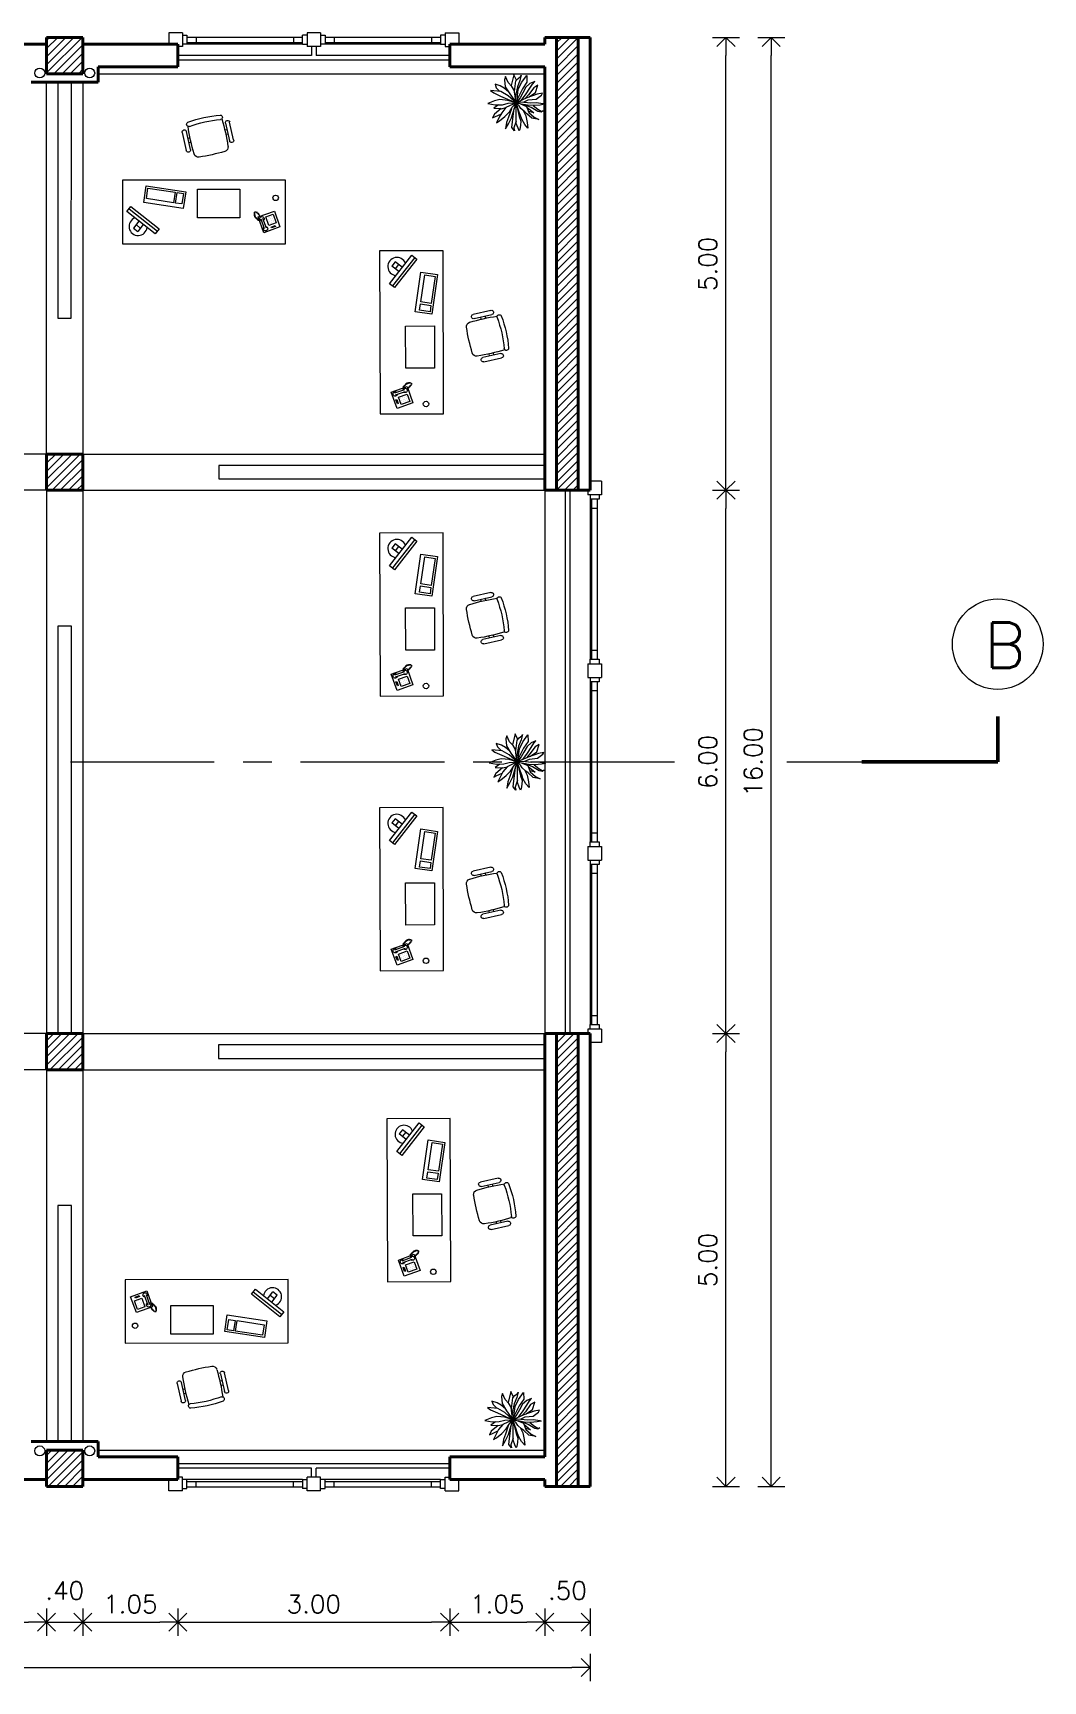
# Model space of a CAD drawing. Extents: x 952 to 1351, y -109 to 188.
# Drawn here: x 1179.48 to 1190.63, y 111 to 129.2 of the extents above; entities that cross this region are included whole.
import ezdxf

# ---------------------------------------------------------------- set-up
doc = ezdxf.new("R2010")
doc.units = 0
doc.header["$LTSCALE"] = 0.5
doc.linetypes.add('CENTER', pattern=[50.8, 31.75, -6.35, 6.35, -6.35])
doc.layers.get('0').update_dxf_attribs({"linetype": 'CONTINUOUS'})
doc.layers.get('Defpoints').update_dxf_attribs({"linetype": 'CONTINUOUS'})
for name, color, linetype, lineweight in [('Acotaciones', 9, 'CONTINUOUS', 9), ('Carpintería', 55, 'CONTINUOUS', 20), ('Detalles .05', 243, 'CONTINUOUS', 5), ('Detalles 01', 8, 'CONTINUOUS', 9), ('Equipamiento movil', 33, 'CONTINUOUS', 9), ('Muros corte', 7, 'CONTINUOUS', 40), ('Punta 02', 11, 'CONTINUOUS', 20), ('Punta 05', 52, 'CONTINUOUS', 50), ('Tratamiento pisos', 251, 'CONTINUOUS', 9), ('Vidrios', 147, 'CONTINUOUS', 13)]:
    doc.layers.add(name, color=color, linetype=linetype, lineweight=lineweight)
doc.styles.add('Texto 2 mm', font='simplex.shx', dxfattribs={"height": 0.2})
doc.styles.add('Texto 5 mm', font='simplex.shx', dxfattribs={"height": 0.5})
doc.dimstyles.new('Primera línea', dxfattribs={"dimscale": 0, "dimtxt": 0.2, "dimasz": 0.2, "dimexe": 0.15, "dimexo": 0, "dimgap": 0.1, "dimtad": 1, "dimzin": 4, "dimdsep": 46, "dimtxsty": 'Texto 2 mm', "dimblk": 'OPEN90', "dimcen": 2.5, "dimclrd": 256, "dimclre": 256, "dimclrt": 256, "dimadec": 0, "dimazin": 0, "dimtfac": 1, "dimtmove": 2, "dimatfit": 3, "dimldrblk": 'OPEN90', "dimfxl": 1, "dimtolj": 1, "dimtzin": 0, "dimlwd": -1, "dimlwe": -1, "dimarcsym": 0})
doc.dimstyles.new('Segunda línea', dxfattribs={"dimscale": 0, "dimtxt": 0.2, "dimasz": 0.2, "dimexe": 0.15, "dimexo": 0.5, "dimgap": 0.1, "dimtad": 1, "dimzin": 4, "dimdsep": 46, "dimtxsty": 'Texto 2 mm', "dimblk": 'OPEN90', "dimcen": 2.5, "dimclrd": 256, "dimclre": 256, "dimclrt": 256, "dimadec": 0, "dimazin": 0, "dimtfac": 1, "dimtmove": 2, "dimatfit": 3, "dimldrblk": 'OPEN90', "dimfxl": 1, "dimtolj": 1, "dimtzin": 0, "dimlwd": -1, "dimlwe": -1, "dimarcsym": 0})
pattern_1 = [(45, (127.78651, 46.86609), (-0.0449012806, 0.0449012806), [])]

# ---------------------------------------------------------------- blocks, each defined once
blk = doc.blocks.new('_Open90')
at = {"color": 0, "linetype": 'ByBlock', "lineweight": -2}
for p, q in [((0, 0), (-1, 0)), ((-0.5, 0.5), (0, 0)), ((0, 0), (-0.5, -0.5))]:
    blk.add_line(p, q, dxfattribs=at)
blk = doc.blocks.new('*D131')
at = {"layer": 'Acotaciones', "transparency": 16777216}
for p, q in [((1186.982, 118.146), (1187.282, 118.146)), ((1187.132, 113.346), (1187.132, 117.946)), ((1186.982, 113.146), (1187.282, 113.146))]:
    blk.add_line(p, q, dxfattribs=at)
at = {"layer": 'Defpoints', "color": 0, "transparency": 16777216}
for p in [(1186.982, 118.146), (1187.132, 118.146), (1186.982, 113.146)]:
    blk.add_point(p, dxfattribs=at)
at = {"layer": 'Acotaciones', "transparency": 16777216, "xscale": 0.2, "yscale": 0.2, "zscale": 0.2}
for p, rotation in [((1187.132, 118.146), 90), ((1187.132, 113.146), 270)]:
    blk.add_blockref('_Open90', p, dxfattribs=dict(at, rotation=rotation))
at = {"layer": 'Acotaciones', "transparency": 16777216, "insert": (1186.932, 115.646), "char_height": 0.2, "attachment_point": 5, "rotation": 90, "style": 'Texto 2 mm'}
blk.add_mtext('\\A1;5.00', dxfattribs=at)
blk = doc.blocks.new('*D132')
at = {"layer": 'Acotaciones', "transparency": 16777216}
for p, q in [((1186.982, 124.146), (1187.282, 124.146)), ((1187.132, 118.346), (1187.132, 123.946)), ((1186.982, 118.146), (1187.282, 118.146))]:
    blk.add_line(p, q, dxfattribs=at)
at = {"layer": 'Defpoints', "color": 0, "transparency": 16777216}
for p in [(1186.982, 124.146), (1187.132, 124.146), (1186.982, 118.146)]:
    blk.add_point(p, dxfattribs=at)
at = {"layer": 'Acotaciones', "transparency": 16777216, "xscale": 0.2, "yscale": 0.2, "zscale": 0.2}
for p, rotation in [((1187.132, 124.146), 90), ((1187.132, 118.146), 270)]:
    blk.add_blockref('_Open90', p, dxfattribs=dict(at, rotation=rotation))
at = {"layer": 'Acotaciones', "transparency": 16777216, "insert": (1186.932, 121.146), "char_height": 0.2, "attachment_point": 5, "rotation": 90, "style": 'Texto 2 mm'}
blk.add_mtext('\\A1;6.00', dxfattribs=at)
blk = doc.blocks.new('*D133')
at = {"layer": 'Acotaciones', "transparency": 16777216}
for p, q in [((1186.982, 129.146), (1187.282, 129.146)), ((1187.132, 124.346), (1187.132, 128.946)), ((1186.982, 124.146), (1187.282, 124.146))]:
    blk.add_line(p, q, dxfattribs=at)
at = {"layer": 'Defpoints', "color": 0, "transparency": 16777216}
for p in [(1186.982, 129.146), (1187.132, 129.146), (1186.982, 124.146)]:
    blk.add_point(p, dxfattribs=at)
at = {"layer": 'Acotaciones', "transparency": 16777216, "xscale": 0.2, "yscale": 0.2, "zscale": 0.2}
for p, rotation in [((1187.132, 129.146), 90), ((1187.132, 124.146), 270)]:
    blk.add_blockref('_Open90', p, dxfattribs=dict(at, rotation=rotation))
at = {"layer": 'Acotaciones', "transparency": 16777216, "insert": (1186.932, 126.646), "char_height": 0.2, "attachment_point": 5, "rotation": 90, "style": 'Texto 2 mm'}
blk.add_mtext('\\A1;5.00', dxfattribs=at)
blk = doc.blocks.new('*D134')
at = {"layer": 'Acotaciones', "transparency": 16777216}
for p, q in [((1187.482, 129.146), (1187.782, 129.146)), ((1187.632, 113.346), (1187.632, 128.946)), ((1187.482, 113.146), (1187.782, 113.146))]:
    blk.add_line(p, q, dxfattribs=at)
at = {"layer": 'Defpoints', "color": 0, "transparency": 16777216}
for p in [(1186.982, 129.146), (1187.632, 129.146), (1186.982, 113.146)]:
    blk.add_point(p, dxfattribs=at)
at = {"layer": 'Acotaciones', "transparency": 16777216, "xscale": 0.2, "yscale": 0.2, "zscale": 0.2}
for p, rotation in [((1187.632, 129.146), 90), ((1187.632, 113.146), 270)]:
    blk.add_blockref('_Open90', p, dxfattribs=dict(at, rotation=rotation))
at = {"layer": 'Acotaciones', "transparency": 16777216, "insert": (1187.432, 121.146), "char_height": 0.2, "attachment_point": 5, "rotation": 90, "style": 'Texto 2 mm'}
blk.add_mtext('\\A1;16.00', dxfattribs=at)
blk = doc.blocks.new('*D169')
at = {"layer": 'Acotaciones', "transparency": 16777216}
for p, q in [((1178.532, 111.796), (1178.532, 111.496)), ((1179.632, 111.796), (1179.632, 111.496)), ((1178.732, 111.646), (1179.432, 111.646))]:
    blk.add_line(p, q, dxfattribs=at)
at = {"layer": 'Defpoints', "color": 0, "transparency": 16777216}
for p in [(1178.532, 111.796), (1179.632, 111.796), (1179.632, 111.646)]:
    blk.add_point(p, dxfattribs=at)
at = {"layer": 'Acotaciones', "transparency": 16777216, "xscale": 0.2, "yscale": 0.2, "zscale": 0.2, "rotation": 180}
blk.add_blockref('_Open90', (1178.532, 111.646), dxfattribs=at)
at = {"layer": 'Acotaciones', "transparency": 16777216, "xscale": 0.2, "yscale": 0.2, "zscale": 0.2}
blk.add_blockref('_Open90', (1179.632, 111.646), dxfattribs=at)
at = {"layer": 'Acotaciones', "transparency": 16777216, "insert": (1179.082, 111.846), "char_height": 0.2, "attachment_point": 5, "style": 'Texto 2 mm'}
blk.add_mtext('\\A1;1.10', dxfattribs=at)
blk = doc.blocks.new('*D170')
at = {"layer": 'Acotaciones', "transparency": 16777216}
for p, q in [((1180.032, 111.796), (1180.032, 111.496)), ((1181.082, 111.796), (1181.082, 111.496)), ((1180.232, 111.646), (1180.882, 111.646))]:
    blk.add_line(p, q, dxfattribs=at)
at = {"layer": 'Defpoints', "color": 0, "transparency": 16777216}
for p in [(1180.032, 111.796), (1181.082, 111.796), (1181.082, 111.646)]:
    blk.add_point(p, dxfattribs=at)
at = {"layer": 'Acotaciones', "transparency": 16777216, "xscale": 0.2, "yscale": 0.2, "zscale": 0.2, "rotation": 180}
blk.add_blockref('_Open90', (1180.032, 111.646), dxfattribs=at)
at = {"layer": 'Acotaciones', "transparency": 16777216, "xscale": 0.2, "yscale": 0.2, "zscale": 0.2}
blk.add_blockref('_Open90', (1181.082, 111.646), dxfattribs=at)
at = {"layer": 'Acotaciones', "transparency": 16777216, "insert": (1180.557, 111.846), "char_height": 0.2, "attachment_point": 5, "style": 'Texto 2 mm'}
blk.add_mtext('\\A1;1.05', dxfattribs=at)
blk = doc.blocks.new('*D172')
at = {"layer": 'Acotaciones', "transparency": 16777216}
for p, q in [((1181.082, 111.796), (1181.082, 111.496)), ((1184.082, 111.796), (1184.082, 111.496)), ((1181.282, 111.646), (1183.882, 111.646))]:
    blk.add_line(p, q, dxfattribs=at)
at = {"layer": 'Defpoints', "color": 0, "transparency": 16777216}
for p in [(1181.082, 111.796), (1184.082, 111.796), (1184.082, 111.646)]:
    blk.add_point(p, dxfattribs=at)
at = {"layer": 'Acotaciones', "transparency": 16777216, "xscale": 0.2, "yscale": 0.2, "zscale": 0.2, "rotation": 180}
blk.add_blockref('_Open90', (1181.082, 111.646), dxfattribs=at)
at = {"layer": 'Acotaciones', "transparency": 16777216, "xscale": 0.2, "yscale": 0.2, "zscale": 0.2}
blk.add_blockref('_Open90', (1184.082, 111.646), dxfattribs=at)
at = {"layer": 'Acotaciones', "transparency": 16777216, "insert": (1182.582, 111.846), "char_height": 0.2, "attachment_point": 5, "style": 'Texto 2 mm'}
blk.add_mtext('\\A1;3.00', dxfattribs=at)
blk = doc.blocks.new('*D173')
at = {"layer": 'Acotaciones', "transparency": 16777216}
for p, q in [((1184.082, 111.796), (1184.082, 111.496)), ((1185.132, 111.796), (1185.132, 111.496)), ((1184.282, 111.646), (1184.932, 111.646))]:
    blk.add_line(p, q, dxfattribs=at)
at = {"layer": 'Defpoints', "color": 0, "transparency": 16777216}
for p in [(1184.082, 111.796), (1185.132, 111.796), (1185.132, 111.646)]:
    blk.add_point(p, dxfattribs=at)
at = {"layer": 'Acotaciones', "transparency": 16777216, "xscale": 0.2, "yscale": 0.2, "zscale": 0.2, "rotation": 180}
blk.add_blockref('_Open90', (1184.082, 111.646), dxfattribs=at)
at = {"layer": 'Acotaciones', "transparency": 16777216, "xscale": 0.2, "yscale": 0.2, "zscale": 0.2}
blk.add_blockref('_Open90', (1185.132, 111.646), dxfattribs=at)
at = {"layer": 'Acotaciones', "transparency": 16777216, "insert": (1184.607, 111.846), "char_height": 0.2, "attachment_point": 5, "style": 'Texto 2 mm'}
blk.add_mtext('\\A1;1.05', dxfattribs=at)
blk = doc.blocks.new('*D174')
at = {"layer": 'Acotaciones', "transparency": 16777216}
for p, q in [((1151.832, 111.296), (1151.832, 110.996)), ((1185.632, 111.296), (1185.632, 110.996)), ((1152.032, 111.146), (1185.432, 111.146))]:
    blk.add_line(p, q, dxfattribs=at)
at = {"layer": 'Defpoints', "color": 0, "transparency": 16777216}
for p in [(1151.832, 111.796), (1185.632, 111.796), (1185.632, 111.146)]:
    blk.add_point(p, dxfattribs=at)
at = {"layer": 'Acotaciones', "transparency": 16777216, "xscale": 0.2, "yscale": 0.2, "zscale": 0.2, "rotation": 180}
blk.add_blockref('_Open90', (1151.832, 111.146), dxfattribs=at)
at = {"layer": 'Acotaciones', "transparency": 16777216, "xscale": 0.2, "yscale": 0.2, "zscale": 0.2}
blk.add_blockref('_Open90', (1185.632, 111.146), dxfattribs=at)
at = {"layer": 'Acotaciones', "transparency": 16777216, "insert": (1168.732, 111.346), "char_height": 0.2, "attachment_point": 5, "style": 'Texto 2 mm'}
blk.add_mtext('\\A1;33.80', dxfattribs=at)
blk = doc.blocks.new('TELEFONO')
at = {"layer": 'Detalles .05'}
for p, q in [((0.139, 0.134), (-0.098, 0.134)), ((-0.098, 0.134), (-0.098, -0.099)), ((-0.071, 0.089), (-0.071, -0.055)), ((-0.043, 0.089), (-0.043, -0.055)), ((0.108, 0.063), (0, 0.063)), ((0, 0.063), (0, -0.063)), ((0.081, 0.108), (0.023, 0.108)), ((0.023, 0.108), (0.023, 0.094)), ((0.023, 0.094), (0.081, 0.094)), ((0.027, 0.041), (0.027, 0.041)), ((0.027, 0.014), (0.027, 0.014)), ((0.054, 0.041), (0.054, 0.041)), ((0.054, 0.014), (0.054, 0.014)), ((0.081, 0.094), (0.081, 0.108)), ((0.081, 0.041), (0.081, 0.041)), ((0.081, 0.014), (0.081, 0.014)), ((0.108, -0.063), (0.108, 0.063)), ((0.139, -0.099), (0.139, 0.134)), ((-0.129, -0.104), (-0.147, -0.11)), ((-0.129, -0.116), (-0.147, -0.121)), ((-0.129, -0.127), (-0.147, -0.133)), ((-0.129, -0.139), (-0.147, -0.145)), ((-0.124, -0.093), (-0.141, -0.098)), ((-0.124, -0.15), (-0.141, -0.156)), ((-0.118, -0.081), (-0.135, -0.087)), ((-0.118, -0.162), (-0.135, -0.168)), ((-0.112, -0.07), (-0.129, -0.075)), ((-0.106, -0.058), (-0.124, -0.064)), ((-0.104, -0.17), (-0.122, -0.176)), ((-0.101, -0.047), (-0.118, -0.052)), ((-0.089, -0.156), (-0.106, -0.162)), ((-0.083, -0.145), (-0.101, -0.15)), ((-0.098, -0.099), (0.139, -0.099)), ((-0.078, -0.133), (-0.095, -0.139)), ((-0.072, -0.121), (-0.089, -0.127)), ((-0.067, -0.083), (-0.078, -0.116)), ((0, -0.063), (0.108, -0.063)), ((0.027, -0.013), (0.027, -0.013)), ((0.027, -0.04), (0.027, -0.04)), ((0.054, -0.013), (0.054, -0.013)), ((0.054, -0.04), (0.054, -0.04)), ((0.081, -0.013), (0.081, -0.013)), ((0.081, -0.04), (0.081, -0.04))]:
    blk.add_line(p, q, dxfattribs=at)
for centre, start, end in [((-0.057, 0.089), 298.4915, 241.5085), ((-0.057, -0.055), 118.4915, 61.5085)]:
    blk.add_arc(centre, 0.0302, start, end, dxfattribs=at)
blk = doc.blocks.new('RECTANG')
for p, q in [((1, 1), (0, 1)), ((0, 1), (0, 0)), ((1, 0), (1, 1)), ((0, 0), (1, 0))]:
    blk.add_line(p, q)
blk = doc.blocks.new('KEYBOARD', base_point=(60, 294))
for p, xscale, yscale, zscale in [((60, 294), 19, 8, 19), ((61, 295), 13, 5, 13), ((75, 295), 3, 5, 3)]:
    blk.add_blockref('RECTANG', p, dxfattribs=dict(xscale=xscale, yscale=yscale, zscale=zscale))
blk = doc.blocks.new('Silla 1')
at = {"layer": 'Equipamiento movil'}
for p, q in [((-0.113, 0.266), (0.03, 0.409)), ((0.064, 0.375), (-0.079, 0.232)), ((-0.025, 0.286), (-0.009, 0.269)), ((0.01, 0.321), (0.027, 0.305)), ((0.232, -0.079), (0.375, 0.064)), ((0.409, 0.03), (0.266, -0.113)), ((0.305, 0.027), (0.321, 0.01)), ((0.269, -0.009), (0.286, -0.025))]:
    blk.add_line(p, q, dxfattribs=at)
for centre, radius, start, end in [((1.406, -1.127), 1.988, 130.2245, 139.1817), ((0.047, 0.392), 0.0242, 315, 135), ((0.147, 0.396), 0.0255, 61.3631, 224.3749), ((-0.654, -0.654), 1.296, 37.1584, 52.8416), ((-0.651, -0.651), 1.342, 37.131, 52.869), ((-0.096, 0.249), 0.0242, 135, 315), ((-0.061, 0.139), 0.0505, 139.1817, 220.8183), ((1.406, 1.406), 1.988, 220.8183, 229.1817), ((-1.127, 1.406), 1.988, 310.8183, 319.7755), ((0.392, 0.047), 0.0242, 315, 135), ((0.396, 0.147), 0.0255, 225.6251, 28.6369), ((0.139, -0.061), 0.0505, 229.1817, 310.8183), ((0.249, -0.096), 0.0242, 135, 315)]:
    blk.add_arc(centre, radius, start, end, dxfattribs=at)
blk = doc.blocks.new('Treei')
for p, q in [((-3.94, 3.46), (-4.45, 3.93)), ((-4.45, 3.93), (-4.03, 2.89)), ((-2.15, 4.1), (-3.71, 4.62)), ((-3.71, 4.62), (-3.16, 3.73)), ((-3.16, 3.73), (-1.67, 2.62)), ((-1.21, 2.79), (-2.15, 4.1)), ((-1.6, 5.41), (-2.01, 5.58)), ((-2.01, 5.58), (-1.8, 4.47)), ((-1.8, 4.47), (-1.02, 2.25)), ((-0.75, 4.27), (-1.6, 5.41)), ((-0.56, 2.57), (-0.75, 4.27)), ((0.01, 4.32), (0.22, 5.68)), ((0.06, 3.09), (0.01, 4.32)), ((0.22, 5.68), (0.34, 5.97)), ((0.34, 5.97), (0.52, 5.11)), ((0.52, 5.11), (0.61, 3.71)), ((0.61, 3.71), (0.57, 2.38)), ((0.61, 3.58), (1.42, 4.57)), ((0.96, 2.25), (2.2, 3.73)), ((1.92, 4.62), (1.05, 3.19)), ((1.42, 4.57), (1.81, 5.28)), ((1.81, 5.28), (1.78, 5.7)), ((1.78, 5.7), (2.06, 5.28)), ((2.06, 5.28), (1.92, 4.62)), ((2.2, 3.73), (1.92, 2.62)), ((2.11, 2.72), (3.12, 3.85)), ((3.12, 3.85), (3.58, 4.84)), ((3.58, 4.84), (3.3, 3.31)), ((-4.76, 0.09), (-5.92, -0.48)), ((-5.51, 0.92), (-5.8, 1.09)), ((-5.8, 1.09), (-4.68, 0.77)), ((-5.76, 2.23), (-4.31, 2.25)), ((-4.26, 1.14), (-5.76, 2.23)), ((-5.12, 0.4), (-5.51, 0.92)), ((-4.61, -0.04), (-5.12, 0.4)), ((-4.68, 0.77), (-3.34, 0.26)), ((-4.31, 2.25), (-2.93, 1.32)), ((-2.77, 0.45), (-4.26, 1.14)), ((-4.03, 2.89), (-3.28, 2.03)), ((-3.05, 2.89), (-3.94, 3.46)), ((-3.34, 0.26), (-1.78, -0.09)), ((-3.28, 2.03), (-2.08, 1.39)), ((-1.83, 2.15), (-3.05, 2.89)), ((-2.93, 1.32), (-0.51, 0.11)), ((-0.77, 0.18), (-2.77, 0.45)), ((-2.08, 1.39), (-1.04, 0.82)), ((-0.51, 1.14), (-1.83, 2.15)), ((-1.67, 2.62), (-0.88, 1.91)), ((-1.04, 0.82), (0.03, -0.03)), ((-1.02, 2.25), (0.03, -0.03)), ((0.03, -0.03), (-0.77, 0.18)), ((-0.11, 1.56), (-0.56, 2.57)), ((-0.17, 1), (0.06, 3.09)), ((0.03, -0.03), (-0.17, 1)), ((0.03, -0.03), (0.2, 0.77)), ((2.04, 0.65), (0.03, -0.03)), ((0.7, 0.63), (0.03, -0.03)), ((0.03, -0.03), (2.96, 0.63)), ((1.85, 0.03), (0.03, -0.03)), ((0.2, 0.77), (0.8, 2.18)), ((0.57, 2.38), (0.31, 1.05)), ((1.05, 3.19), (0.44, 1.74)), ((1.28, 1.02), (0.7, 0.63)), ((0.8, 2.18), (2.11, 2.72)), ((1.99, 1.81), (1.28, 1.02)), ((1.69, 1.48), (2.82, 2.08)), ((3.28, 0.01), (1.85, 0.03)), ((2.36, 2.28), (1.99, 1.81)), ((2.73, 0.9), (2.04, 0.65)), ((3.3, 3.31), (2.36, 2.28)), ((3.51, 1.17), (2.73, 0.9)), ((2.82, 2.08), (4.22, 2.33)), ((2.96, 0.63), (3.97, 1)), ((4.41, -0.01), (3.28, 0.01)), ((4.64, 1.81), (3.51, 1.17)), ((3.97, 1), (4.77, 0.95)), ((4.22, 2.33), (5.46, 2.47)), ((5.39, 0.4), (4.41, -0.01)), ((5.46, 2.47), (4.64, 1.81)), ((4.77, 0.95), (5.72, 0.8)), ((6.02, 0.65), (5.39, 0.4)), ((5.72, 0.8), (6.02, 0.65)), ((-5.92, -0.48), (-3.64, -1.03)), ((-4.26, -1.67), (-5.51, -2.28)), ((-5.51, -2.28), (-4.86, -2.48)), ((-4.86, -2.48), (-3.37, -2.31)), ((-2.36, -0.36), (-4.61, -0.04)), ((-3.44, -0.9), (-4.26, -1.67)), ((-3.55, -3.37), (-3.92, -4.48)), ((-3.05, -2.53), (-3.55, -3.37)), ((-2.65, -0.43), (-3.44, -0.9)), ((-3.37, -2.31), (-1.83, -1.37)), ((-3.16, -4.25), (-2.38, -3.46)), ((-2.28, -1.64), (-3.05, -2.53)), ((-1.34, -0.24), (-2.65, -0.43)), ((-2.33, -3.24), (-2.56, -5.44)), ((-1.46, -1.72), (-2.33, -3.24)), ((-2.06, -4.77), (-1.39, -3.32)), ((-1.83, -1.37), (0.03, -0.03)), ((-1.78, -0.09), (-0.95, -0.18)), ((0.03, -0.03), (-1.46, -1.72)), ((-1.39, -3.32), (0.03, -0.03)), ((0.03, -0.03), (-1.34, -0.24)), ((-0.47, -1.76), (-0.63, -3.46)), ((-0.63, -3.46), (-0.35, -4.6)), ((0.03, -0.03), (-0.47, -1.76)), ((0.11, -1.72), (0.03, -0.03)), ((0.03, -0.03), (1.07, -2.16)), ((1, -0.83), (0.03, -0.03)), ((3.21, -0.98), (0.03, -0.03)), ((0.45, -2.92), (0.11, -1.72)), ((0.5, -4.43), (0.45, -2.92)), ((1.97, -1.44), (1, -0.83)), ((1.3, -3.19), (1.03, -2.11)), ((1.07, -2.16), (2.15, -3.07)), ((1.19, -4.72), (1.28, -3.19)), ((4.06, -0.75), (1.24, -0.39)), ((1.28, -3.19), (2.47, -4.62)), ((1.31, -1.02), (3.1, -1.64)), ((2.93, -2.41), (1.97, -1.44)), ((2.15, -3.07), (3.12, -3.59)), ((2.93, -4.4), (2.43, -3.22)), ((3.85, -3.54), (2.93, -2.41)), ((3.1, -1.64), (4.24, -2.04)), ((4.47, -1.62), (3.21, -0.98)), ((3.92, 0), (5.37, -0.51)), ((5.3, -0.93), (4.06, -0.75)), ((4.24, -2.04), (5.56, -2.28)), ((5.56, -2.28), (4.47, -1.62)), ((6.02, -0.34), (5.3, -0.93)), ((5.37, -0.51), (6.02, -0.34)), ((-3.92, -4.48), (-3.16, -4.25)), ((-2.56, -5.44), (-2.06, -4.77)), ((-0.35, -4.6), (0.2, -6.03)), ((0.2, -6.03), (0.5, -4.43)), ((0.5, -3.74), (1.19, -4.72)), ((2.47, -4.62), (3.23, -5.02)), ((3.23, -5.02), (2.93, -4.4)), ((3.12, -3.59), (4.27, -4.18)), ((4.27, -4.18), (3.85, -3.54))]:
    blk.add_line(p, q)

msp = doc.modelspace()

# ---------------------------------------------------------------- hatches: boundary and pattern name
at = {"layer": 'Detalles 01'}
h = msp.add_hatch(dxfattribs=at)
h.set_pattern_fill('ANSI31,_O', color=256, scale=0.02)
h.set_pattern_definition(pattern_1)
h.paths.add_polyline_path([(1179.632, 129.146), (1179.632, 128.746), (1180.032, 128.746), (1180.032, 129.146)])
h = msp.add_hatch(dxfattribs=at)
h.set_pattern_fill('ANSI31,_O', color=256, scale=0.02)
h.set_pattern_definition(pattern_1)
h.paths.add_polyline_path([(1185.502, 129.146), (1185.262, 129.146), (1185.262, 124.146), (1185.502, 124.146)])
h = msp.add_hatch(dxfattribs=at)
h.set_pattern_fill('ANSI31,_O', color=256, scale=0.02)
h.set_pattern_definition(pattern_1)
h.paths.add_polyline_path([(1180.032, 124.146), (1180.032, 124.546), (1179.632, 124.546), (1179.632, 124.146)])
h = msp.add_hatch(dxfattribs=at)
h.set_pattern_fill('ANSI31,_O', color=256, scale=0.02)
h.set_pattern_definition(pattern_1)
h.paths.add_polyline_path([(1180.032, 118.146), (1179.632, 118.146), (1179.632, 117.746), (1180.032, 117.746)])
h = msp.add_hatch(dxfattribs=at)
h.set_pattern_fill('ANSI31,_O', color=256, scale=0.02)
h.set_pattern_definition(pattern_1)
h.paths.add_polyline_path([(1185.502, 118.146), (1185.262, 118.146), (1185.262, 113.146), (1185.502, 113.146)])
h = msp.add_hatch(dxfattribs=at)
h.set_pattern_fill('ANSI31,_O', color=256, scale=0.02)
h.set_pattern_definition(pattern_1)
h.paths.add_polyline_path([(1180.032, 113.146), (1180.032, 113.546), (1179.632, 113.546), (1179.632, 113.146)])

# ---------------------------------------------------------------- linework, layer by layer
at = {"layer": 'Acotaciones'}
for p, q in [((1185.632, 111.796), (1185.632, 111.496)), ((1179.632, 111.646), (1179.732, 111.746)), ((1179.632, 111.646), (1180.032, 111.646)), ((1179.732, 111.546), (1179.632, 111.646)), ((1180.032, 111.646), (1179.932, 111.746)), ((1179.932, 111.546), (1180.032, 111.646)), ((1185.132, 111.646), (1185.232, 111.746)), ((1185.132, 111.646), (1185.632, 111.646)), ((1185.232, 111.546), (1185.132, 111.646)), ((1185.632, 111.646), (1185.532, 111.746)), ((1185.532, 111.546), (1185.632, 111.646))]:
    msp.add_line(p, q, dxfattribs=at)
at = {"layer": 'Carpintería'}
for p, q in [((1181.132, 129.196), (1180.982, 129.196)), ((1180.982, 129.196), (1180.982, 129.071)), ((1181.132, 129.046), (1181.082, 129.046)), ((1181.132, 129.196), (1181.132, 129.046)), ((1181.132, 129.171), (1181.182, 129.171)), ((1181.182, 129.071), (1181.132, 129.071)), ((1181.182, 129.171), (1181.182, 129.071)), ((1181.182, 129.151), (1182.457, 129.151)), ((1181.182, 129.091), (1182.457, 129.091)), ((1181.282, 129.151), (1181.282, 129.091)), ((1182.357, 129.151), (1182.357, 129.091)), ((1182.507, 129.171), (1182.457, 129.171)), ((1182.457, 129.071), (1182.457, 129.171)), ((1182.457, 129.071), (1182.507, 129.071)), ((1182.657, 129.196), (1182.507, 129.196)), ((1182.507, 129.196), (1182.507, 129.046)), ((1182.657, 129.046), (1182.507, 129.046)), ((1182.657, 129.196), (1182.657, 129.046)), ((1182.657, 129.171), (1182.707, 129.171)), ((1182.707, 129.071), (1182.657, 129.071)), ((1182.707, 129.171), (1182.707, 129.071)), ((1182.707, 129.151), (1183.982, 129.151)), ((1182.707, 129.091), (1183.982, 129.091)), ((1182.807, 129.151), (1182.807, 129.091)), ((1183.882, 129.151), (1183.882, 129.091)), ((1183.982, 129.171), (1183.982, 129.071)), ((1184.032, 129.171), (1183.982, 129.171)), ((1183.982, 129.071), (1184.032, 129.071)), ((1184.032, 129.196), (1184.032, 129.046)), ((1184.032, 129.196), (1184.182, 129.196)), ((1184.032, 129.046), (1184.082, 129.046)), ((1184.182, 129.196), (1184.182, 129.071)), ((1185.607, 124.146), (1185.607, 124.096)), ((1185.757, 124.246), (1185.632, 124.246)), ((1185.757, 124.246), (1185.757, 124.096)), ((1185.757, 124.096), (1185.607, 124.096)), ((1185.632, 124.096), (1185.632, 124.046)), ((1185.732, 124.046), (1185.632, 124.046)), ((1185.652, 122.28), (1185.652, 124.046)), ((1185.712, 123.946), (1185.652, 123.946)), ((1185.712, 122.28), (1185.712, 124.046)), ((1185.732, 124.096), (1185.732, 124.046)), ((1185.652, 122.38), (1185.712, 122.38)), ((1185.607, 122.23), (1185.607, 122.08)), ((1185.607, 122.23), (1185.757, 122.23)), ((1185.632, 122.23), (1185.632, 122.28)), ((1185.632, 122.28), (1185.732, 122.28)), ((1185.732, 122.28), (1185.732, 122.23)), ((1185.757, 122.23), (1185.757, 122.08)), ((1185.607, 122.08), (1185.757, 122.08)), ((1185.632, 122.08), (1185.632, 122.03)), ((1185.732, 122.03), (1185.632, 122.03)), ((1185.652, 120.263), (1185.652, 122.03)), ((1185.712, 120.263), (1185.712, 122.03)), ((1185.732, 122.08), (1185.732, 122.03)), ((1185.712, 121.93), (1185.652, 121.93)), ((1185.652, 120.363), (1185.712, 120.363)), ((1185.607, 120.213), (1185.607, 120.063)), ((1185.607, 120.213), (1185.757, 120.213)), ((1185.632, 120.213), (1185.632, 120.263)), ((1185.632, 120.263), (1185.732, 120.263)), ((1185.732, 120.263), (1185.732, 120.213)), ((1185.757, 120.213), (1185.757, 120.063)), ((1185.607, 120.063), (1185.757, 120.063)), ((1185.632, 120.063), (1185.632, 120.013)), ((1185.732, 120.013), (1185.632, 120.013)), ((1185.652, 118.246), (1185.652, 120.013)), ((1185.712, 118.246), (1185.712, 120.013)), ((1185.732, 120.063), (1185.732, 120.013)), ((1185.712, 119.913), (1185.652, 119.913)), ((1185.652, 118.346), (1185.712, 118.346)), ((1185.757, 118.196), (1185.607, 118.196)), ((1185.607, 118.196), (1185.607, 118.146)), ((1185.632, 118.196), (1185.632, 118.246)), ((1185.632, 118.246), (1185.732, 118.246)), ((1185.732, 118.246), (1185.732, 118.196)), ((1185.757, 118.196), (1185.757, 118.046)), ((1185.757, 118.046), (1185.632, 118.046)), ((1180.982, 113.096), (1180.982, 113.221)), ((1181.132, 113.246), (1181.082, 113.246)), ((1181.132, 113.096), (1181.132, 113.246)), ((1181.182, 113.221), (1181.132, 113.221)), ((1181.182, 113.121), (1181.182, 113.221)), ((1182.457, 113.221), (1182.457, 113.121)), ((1182.457, 113.221), (1182.507, 113.221)), ((1182.657, 113.246), (1182.507, 113.246)), ((1182.507, 113.096), (1182.507, 113.246)), ((1182.657, 113.096), (1182.657, 113.246)), ((1182.707, 113.221), (1182.657, 113.221)), ((1182.707, 113.121), (1182.707, 113.221)), ((1183.982, 113.121), (1183.982, 113.221)), ((1183.982, 113.221), (1184.032, 113.221)), ((1184.032, 113.096), (1184.032, 113.246)), ((1184.032, 113.246), (1184.082, 113.246)), ((1184.182, 113.096), (1184.182, 113.221)), ((1181.132, 113.096), (1180.982, 113.096)), ((1181.132, 113.121), (1181.182, 113.121)), ((1181.182, 113.201), (1182.457, 113.201)), ((1181.182, 113.141), (1182.457, 113.141)), ((1181.282, 113.141), (1181.282, 113.201)), ((1182.357, 113.141), (1182.357, 113.201)), ((1182.507, 113.121), (1182.457, 113.121)), ((1182.657, 113.096), (1182.507, 113.096)), ((1182.657, 113.121), (1182.707, 113.121)), ((1182.707, 113.201), (1183.982, 113.201)), ((1182.707, 113.141), (1183.982, 113.141)), ((1182.807, 113.141), (1182.807, 113.201)), ((1183.882, 113.141), (1183.882, 113.201)), ((1184.032, 113.121), (1183.982, 113.121)), ((1184.032, 113.096), (1184.182, 113.096))]:
    msp.add_line(p, q, dxfattribs=at)
at = {"layer": 'Detalles 01'}
for p, q in [((1182.457, 129.071), (1181.182, 129.071)), ((1182.557, 129.046), (1182.557, 128.946)), ((1182.607, 129.046), (1182.607, 128.946)), ((1183.982, 129.071), (1182.707, 129.071)), ((1182.557, 128.946), (1181.082, 128.946)), ((1184.082, 128.896), (1181.082, 128.896)), ((1184.082, 128.946), (1182.607, 128.946)), ((1185.357, 124.146), (1185.357, 118.146)), ((1185.407, 124.146), (1185.407, 118.146)), ((1185.632, 124.046), (1185.632, 122.28)), ((1185.632, 122.03), (1185.632, 120.263)), ((1185.632, 120.013), (1185.632, 118.246)), ((1184.082, 113.396), (1181.082, 113.396)), ((1182.557, 113.346), (1181.082, 113.346)), ((1182.457, 113.221), (1181.182, 113.221)), ((1182.557, 113.246), (1182.557, 113.346)), ((1184.082, 113.346), (1182.607, 113.346)), ((1182.607, 113.246), (1182.607, 113.346)), ((1183.982, 113.221), (1182.707, 113.221))]:
    msp.add_line(p, q, dxfattribs=at)
at = {"layer": 'Detalles 01', "linetype": 'CENTER', "ltscale": 0.1}
for p, q in [((1179.896, 121.146), (1186.658, 121.146)), ((1187.804, 121.146), (1188.632, 121.146))]:
    msp.add_line(p, q, dxfattribs=at)
at = {"layer": 'Detalles 01'}
for centre in [(1179.557, 128.754), (1180.108, 128.754), (1179.557, 113.538), (1180.108, 113.538)]:
    msp.add_circle(centre, 0.055, dxfattribs=at)
at = {"layer": 'Equipamiento movil'}
for p, q in [((1182.269, 127.569), (1180.469, 127.569)), ((1180.469, 127.569), (1180.469, 126.869)), ((1181.299, 127.154), (1181.299, 127.47)), ((1181.299, 127.47), (1181.765, 127.47)), ((1181.765, 127.47), (1181.765, 127.154)), ((1182.269, 126.869), (1182.269, 127.569)), ((1180.517, 127.224), (1180.561, 127.279)), ((1180.832, 126.977), (1180.517, 127.224)), ((1180.542, 127.255), (1180.857, 127.008)), ((1180.561, 127.279), (1180.875, 127.032)), ((1180.651, 127.119), (1180.59, 127.042)), ((1180.59, 127.042), (1180.638, 127.005)), ((1180.667, 127.042), (1180.62, 127.08)), ((1180.698, 127.082), (1180.638, 127.005)), ((1181.765, 127.154), (1181.299, 127.154)), ((1180.469, 126.869), (1182.269, 126.869)), ((1180.875, 127.032), (1180.832, 126.977)), ((1184.009, 126.791), (1183.309, 126.789)), ((1183.309, 126.789), (1183.315, 124.989)), ((1183.418, 126.427), (1183.664, 126.742)), ((1183.696, 126.717), (1183.449, 126.402)), ((1183.719, 126.699), (1183.473, 126.384)), ((1183.664, 126.742), (1183.719, 126.699)), ((1184.015, 124.991), (1184.009, 126.791)), ((1183.482, 126.669), (1183.445, 126.621)), ((1183.522, 126.561), (1183.445, 126.621)), ((1183.559, 126.608), (1183.482, 126.669)), ((1183.483, 126.592), (1183.52, 126.639)), ((1183.473, 126.384), (1183.418, 126.427)), ((1183.596, 125.96), (1183.913, 125.961)), ((1183.598, 125.494), (1183.596, 125.96)), ((1183.913, 125.961), (1183.914, 125.495)), ((1183.914, 125.495), (1183.598, 125.494)), ((1183.315, 124.989), (1184.015, 124.991)), ((1184.009, 123.677), (1183.309, 123.674)), ((1183.309, 123.674), (1183.315, 121.874)), ((1183.418, 123.312), (1183.664, 123.627)), ((1183.696, 123.603), (1183.449, 123.288)), ((1183.719, 123.584), (1183.473, 123.269)), ((1183.664, 123.627), (1183.719, 123.584)), ((1184.015, 121.877), (1184.009, 123.677)), ((1183.482, 123.554), (1183.445, 123.507)), ((1183.522, 123.446), (1183.445, 123.507)), ((1183.559, 123.494), (1183.482, 123.554)), ((1183.483, 123.477), (1183.52, 123.524)), ((1183.473, 123.269), (1183.418, 123.312)), ((1183.596, 122.846), (1183.913, 122.847)), ((1183.598, 122.38), (1183.596, 122.846)), ((1183.913, 122.847), (1183.914, 122.381)), ((1183.914, 122.381), (1183.598, 122.38)), ((1183.315, 121.874), (1184.015, 121.877)), ((1184.009, 120.642), (1183.309, 120.64)), ((1183.309, 120.64), (1183.315, 118.84)), ((1183.418, 120.278), (1183.664, 120.593)), ((1183.482, 120.519), (1183.445, 120.472)), ((1183.696, 120.568), (1183.449, 120.253)), ((1183.719, 120.55), (1183.473, 120.235)), ((1183.559, 120.459), (1183.482, 120.519)), ((1183.483, 120.442), (1183.52, 120.49)), ((1183.664, 120.593), (1183.719, 120.55)), ((1184.015, 118.842), (1184.009, 120.642)), ((1183.522, 120.412), (1183.445, 120.472)), ((1183.473, 120.235), (1183.418, 120.278)), ((1183.596, 119.811), (1183.913, 119.812)), ((1183.598, 119.345), (1183.596, 119.811)), ((1183.913, 119.812), (1183.914, 119.346)), ((1183.914, 119.346), (1183.598, 119.345)), ((1183.315, 118.84), (1184.015, 118.842)), ((1184.089, 117.208), (1183.389, 117.206)), ((1184.095, 115.408), (1184.089, 117.208)), ((1183.389, 117.206), (1183.395, 115.406)), ((1183.498, 116.844), (1183.744, 117.159)), ((1183.562, 117.085), (1183.525, 117.038)), ((1183.602, 116.978), (1183.525, 117.038)), ((1183.776, 117.134), (1183.529, 116.819)), ((1183.799, 117.116), (1183.553, 116.801)), ((1183.639, 117.025), (1183.562, 117.085)), ((1183.563, 117.008), (1183.6, 117.056)), ((1183.744, 117.159), (1183.799, 117.116)), ((1183.553, 116.801), (1183.498, 116.844)), ((1183.676, 116.377), (1183.993, 116.378)), ((1183.678, 115.911), (1183.676, 116.377)), ((1183.993, 116.378), (1183.994, 115.912)), ((1183.994, 115.912), (1183.678, 115.911)), ((1182.299, 115.43), (1180.499, 115.426)), ((1180.499, 115.426), (1180.5, 114.726)), ((1182.3, 114.73), (1182.299, 115.43)), ((1183.395, 115.406), (1184.095, 115.408)), ((1181.893, 115.267), (1181.937, 115.322)), ((1182.208, 115.02), (1181.893, 115.267)), ((1182.227, 115.044), (1181.912, 115.29)), ((1181.937, 115.322), (1182.251, 115.075)), ((1182.07, 115.217), (1182.131, 115.294)), ((1182.101, 115.256), (1182.148, 115.219)), ((1182.118, 115.18), (1182.178, 115.257)), ((1182.178, 115.257), (1182.131, 115.294)), ((1181.004, 115.143), (1181.47, 115.144)), ((1181.005, 114.826), (1181.004, 115.143)), ((1181.47, 115.144), (1181.47, 114.827)), ((1182.251, 115.075), (1182.208, 115.02)), ((1180.5, 114.726), (1182.3, 114.73)), ((1181.47, 114.827), (1181.005, 114.826))]:
    msp.add_line(p, q, dxfattribs=at)
for centre in [(1182.161, 127.375), (1183.821, 125.099), (1183.821, 121.985), (1183.821, 118.95), (1183.901, 115.516), (1180.609, 114.92)]:
    msp.add_circle(centre, 0.03, dxfattribs=at)
for centre, start, end in [((1180.642, 127.059), 109.6916, 353.9196), ((1183.499, 126.617), 19.8785, 264.1064), ((1183.499, 123.503), 19.8785, 264.1064), ((1183.499, 120.468), 19.8785, 264.1064), ((1183.579, 117.034), 19.8785, 264.1064), ((1182.127, 115.24), 289.8135, 174.0414)]:
    msp.add_arc(centre, 0.1, start, end, dxfattribs=at)
at = {"layer": 'Muros corte'}
for p, q in [((1179.632, 129.071), (1178.532, 129.071)), ((1180.032, 129.146), (1179.632, 129.146)), ((1179.632, 128.746), (1179.632, 129.146)), ((1180.032, 129.146), (1180.032, 128.746)), ((1181.082, 129.071), (1180.032, 129.071)), ((1181.082, 129.071), (1181.082, 128.821)), ((1185.132, 129.071), (1184.082, 129.071)), ((1184.082, 129.071), (1184.082, 128.821)), ((1185.632, 129.146), (1185.132, 129.146)), ((1185.132, 129.071), (1185.132, 129.146)), ((1185.262, 124.146), (1185.262, 129.146)), ((1185.502, 129.146), (1185.502, 124.146)), ((1185.632, 129.146), (1185.632, 124.146)), ((1180.032, 128.746), (1179.632, 128.746)), ((1181.082, 128.821), (1180.202, 128.821)), ((1180.202, 128.651), (1180.202, 128.821)), ((1185.132, 128.821), (1184.082, 128.821)), ((1185.132, 124.146), (1185.132, 128.821)), ((1180.202, 128.651), (1179.462, 128.651)), ((1180.032, 124.546), (1179.632, 124.546)), ((1179.632, 124.146), (1179.632, 124.546)), ((1180.032, 124.146), (1180.032, 124.546)), ((1180.032, 124.146), (1179.632, 124.146)), ((1185.632, 124.146), (1185.132, 124.146)), ((1185.457, 124.146), (1185.307, 124.146)), ((1180.032, 118.146), (1179.632, 118.146)), ((1179.632, 117.746), (1179.632, 118.146)), ((1180.032, 117.746), (1180.032, 118.146)), ((1185.632, 118.146), (1185.132, 118.146)), ((1185.132, 113.471), (1185.132, 118.146)), ((1185.262, 113.146), (1185.262, 118.146)), ((1185.502, 118.146), (1185.502, 113.146)), ((1185.632, 118.146), (1185.632, 113.146)), ((1180.032, 117.746), (1179.632, 117.746)), ((1180.202, 113.641), (1179.462, 113.641)), ((1180.202, 113.641), (1180.202, 113.471)), ((1180.032, 113.546), (1179.632, 113.546)), ((1179.632, 113.146), (1179.632, 113.546)), ((1180.032, 113.146), (1180.032, 113.546)), ((1181.082, 113.471), (1180.202, 113.471)), ((1181.082, 113.221), (1181.082, 113.471)), ((1185.132, 113.471), (1184.082, 113.471)), ((1184.082, 113.221), (1184.082, 113.471)), ((1179.632, 113.221), (1178.532, 113.221)), ((1181.082, 113.221), (1180.032, 113.221)), ((1185.132, 113.221), (1184.082, 113.221)), ((1185.132, 113.146), (1185.132, 113.221)), ((1180.032, 113.146), (1179.632, 113.146)), ((1185.632, 113.146), (1185.132, 113.146)), ((1185.457, 113.146), (1185.307, 113.146))]:
    msp.add_line(p, q, dxfattribs=at)
at = {"layer": 'Punta 02'}
msp.add_circle((1190.132, 122.446), 0.5, dxfattribs=at)
at = {"layer": 'Punta 05'}
for p, q in [((1190.132, 121.146), (1190.132, 121.646)), ((1188.632, 121.146), (1190.132, 121.146))]:
    msp.add_line(p, q, dxfattribs=at)
at = {"layer": 'Tratamiento pisos'}
for p, q in [((1180.202, 128.746), (1185.132, 128.746)), ((1179.632, 124.546), (1179.632, 128.651)), ((1180.032, 128.651), (1180.032, 124.546)), ((1179.632, 124.546), (1174.432, 124.546)), ((1180.032, 124.546), (1185.132, 124.546)), ((1179.632, 124.146), (1174.432, 124.146)), ((1179.632, 124.146), (1179.632, 118.146)), ((1180.032, 124.146), (1185.132, 124.146)), ((1180.032, 124.146), (1180.032, 118.146)), ((1185.132, 124.146), (1185.132, 118.146)), ((1179.632, 118.146), (1174.432, 118.146)), ((1180.032, 118.146), (1185.132, 118.146)), ((1179.632, 117.746), (1174.432, 117.746)), ((1179.632, 117.746), (1179.632, 113.641)), ((1180.032, 117.746), (1180.032, 113.641)), ((1180.032, 117.746), (1185.132, 117.746)), ((1180.202, 113.546), (1185.132, 113.546))]:
    msp.add_line(p, q, dxfattribs=at)
at = {"layer": 'Vidrios', "color": 7}
for p, q in [((1179.757, 128.652), (1179.755, 126.046)), ((1179.905, 126.046), (1179.907, 128.651)), ((1179.755, 126.046), (1179.905, 126.046)), ((1185.133, 124.421), (1181.532, 124.421)), ((1181.532, 124.421), (1181.532, 124.271)), ((1181.532, 124.271), (1185.132, 124.271)), ((1179.907, 122.646), (1179.757, 122.646)), ((1179.757, 122.646), (1179.757, 118.147)), ((1179.907, 118.146), (1179.907, 122.646)), ((1185.132, 118.021), (1181.531, 118.021)), ((1181.531, 118.021), (1181.531, 117.871)), ((1181.531, 117.871), (1185.131, 117.871)), ((1179.758, 116.246), (1179.757, 113.641)), ((1179.908, 116.246), (1179.758, 116.246)), ((1179.907, 113.64), (1179.908, 116.246))]:
    msp.add_line(p, q, dxfattribs=at)

# ---------------------------------------------------------------- block references
at = {"layer": 'Detalles .05'}
for name, p, xscale, yscale, zscale, rotation in [('Treei', (1184.816, 128.427), 0.05201508312000002, 0.05201508312000002, 0.05201508312000002, 270), ('TELEFONO', (1182.068, 127.118), -0.8, 0.8, 0.8, 199.5246331456692), ('TELEFONO', (1183.564, 125.191), -0.8, 0.8, 0.8, 109.7114592349841), ('TELEFONO', (1183.564, 122.077), -0.8, 0.8, 0.8, 109.7114592349841), ('Treei', (1184.83, 121.147), 0.05201508312000002, 0.05201508312000002, 0.05201508312000002, 270), ('TELEFONO', (1183.564, 119.042), -0.8, 0.8, 0.8, 109.7114592349841), ('TELEFONO', (1183.643, 115.608), -0.8, 0.8, 0.8, 109.7114592349841), ('TELEFONO', (1180.701, 115.177), -0.8, 0.8, 0.8, 19.64649499697358), ('Treei', (1184.782, 113.884), 0.05201508312000002, 0.05201508312000002, 0.05201508312000002, 270)]:
    msp.add_blockref(name, p, dxfattribs=dict(at, xscale=xscale, yscale=yscale, zscale=zscale, rotation=rotation))
at = {"layer": 'Equipamiento movil', "xscale": -1}
for p, rotation in [((1181.459, 127.851), 327.5460991057164), ((1184.294, 125.803), 237.7329251950313), ((1184.294, 122.688), 237.7329251950313), ((1184.294, 119.654), 237.7329251950313), ((1184.374, 116.22), 237.7329251950313), ((1181.312, 114.447), 147.6679609570209)]:
    msp.add_blockref('Silla 1', p, dxfattribs=dict(at, rotation=rotation))
at = {"layer": 'Equipamiento movil', "xscale": -0.02326153846132684, "zscale": 0.02326153846153847}
for p, yscale, rotation in [((1180.732, 127.508), 0.02326153846151868, 171.4219653329422), ((1183.949, 126.528), 0.02326153846151868, 81.60879142225711), ((1183.949, 123.414), 0.02326153846151868, 81.60879142225711), ((1183.949, 120.379), 0.02326153846151868, 81.60879142225711), ((1184.029, 116.945), 0.02326153846151868, 81.60879142225711), ((1182.037, 114.79), 0.02326153846151869, 351.5438271842467)]:
    msp.add_blockref('KEYBOARD', p, dxfattribs=dict(at, yscale=yscale, rotation=rotation))

# ---------------------------------------------------------------- texts
at = {"layer": 'Acotaciones', "char_height": 0.2, "attachment_point": 5, "style": 'Texto 2 mm'}
for s, insert in [('\\A1;.40', (1179.832, 111.995)), ('\\A1;.50', (1185.382, 111.996))]:
    msp.add_mtext(s, dxfattribs=dict(at, insert=insert))
at = {"layer": 'Punta 05', "insert": (1189.985, 122.685), "char_height": 0.5, "width": 0.3999, "attachment_point": 1, "style": 'Texto 5 mm'}
msp.add_mtext('B', dxfattribs=at)

# ---------------------------------------------------------------- dimensions: what is measured, and where the dimension line sits
at = {"layer": 'Acotaciones'}
for base, p1, p2, dimstyle, picture, middle in [((1187.132, 129.146), (1186.982, 124.146), (1186.982, 129.146), 'Primera línea', '*D133', (1186.932, 126.646)), ((1187.632, 129.146), (1186.982, 113.146), (1186.982, 129.146), 'Segunda línea', '*D134', (1187.432, 121.146)), ((1187.132, 124.146), (1186.982, 118.146), (1186.982, 124.146), 'Primera línea', '*D132', (1186.932, 121.146)), ((1187.132, 118.146), (1186.982, 113.146), (1186.982, 118.146), 'Primera línea', '*D131', (1186.932, 115.646))]:
    dim = msp.add_linear_dim(base=base, p1=p1, p2=p2, angle=90, dimstyle=dimstyle, override={"dimscale": 1}, dxfattribs=at)
    dim.commit()
    dim.dimension.update_dxf_attribs({"geometry": picture, "text_midpoint": middle})
for base, p1, p2, dimstyle, picture, middle in [((1179.632, 111.646), (1178.532, 111.796), (1179.632, 111.796), 'Primera línea', '*D169', (1179.082, 111.846)), ((1181.082, 111.646), (1180.032, 111.796), (1181.082, 111.796), 'Primera línea', '*D170', (1180.557, 111.846)), ((1184.082, 111.646), (1181.082, 111.796), (1184.082, 111.796), 'Primera línea', '*D172', (1182.582, 111.846)), ((1185.132, 111.646), (1184.082, 111.796), (1185.132, 111.796), 'Primera línea', '*D173', (1184.607, 111.846)), ((1185.632, 111.146), (1151.832, 111.796), (1185.632, 111.796), 'Segunda línea', '*D174', (1168.732, 111.346))]:
    dim = msp.add_linear_dim(base=base, p1=p1, p2=p2, dimstyle=dimstyle, override={"dimscale": 1}, dxfattribs=at)
    dim.commit()
    dim.dimension.update_dxf_attribs({"geometry": picture, "text_midpoint": middle})

doc.saveas('drawing.dxf')
